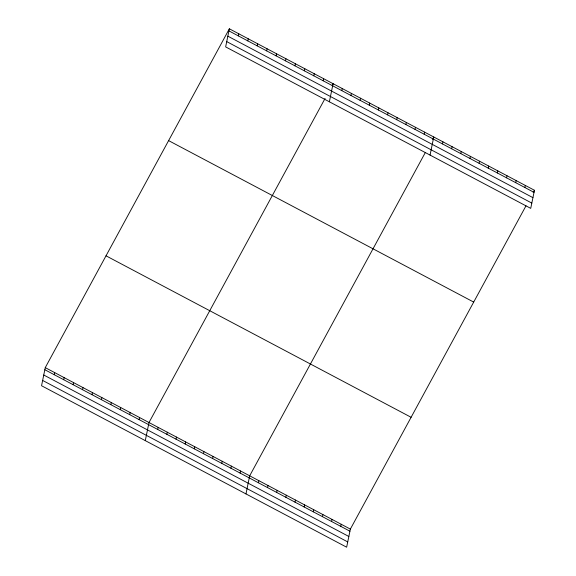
<?xml version="1.0" encoding="UTF-8"?>
<svg xmlns="http://www.w3.org/2000/svg" width="576" height="576" viewBox="0 0 576 576"><rect width="100%" height="100%" fill="white"/><g stroke="black" fill="none" stroke-linecap="round" stroke-linejoin="round"><path stroke-width="0.86" d="M229.356 28.8L225.641 46.894L530.734 208.368L534.449 190.267L229.356 28.8L45.266 367.632L41.551 385.733L346.644 547.2L350.359 529.106L526.01 205.798M54.266 374.724L54.698 372.629M63.698 379.714L64.13 377.618M73.13 384.703L73.555 382.608M82.555 389.693L82.987 387.598M91.987 394.682L92.419 392.587M101.419 399.679L101.851 397.577M110.851 404.669L111.276 402.574M120.276 409.658L120.708 407.563M129.708 414.648L130.14 412.553M139.14 419.638L139.565 417.542M145.282 440.633L148.997 422.532L325.073 98.453M238.356 35.885L238.788 33.79M157.723 429.473L158.148 427.378M166.874 434.318L167.306 432.223M247.788 40.874L248.213 38.779M176.026 439.164L176.458 437.069M257.213 45.871L257.645 43.776M185.177 444.01L185.609 441.907M266.645 50.861L267.077 48.766M194.335 448.848L194.76 446.753M276.077 55.85L276.509 53.755M203.486 453.694L203.918 451.598M285.509 60.84L285.934 58.745M212.638 458.539L213.07 456.444M294.934 65.83L295.366 63.734M221.789 463.385L222.221 461.29M304.366 70.826L304.798 68.724M230.94 468.23L231.372 466.128M313.798 75.816L314.23 73.721M240.098 473.069L240.523 470.974M323.23 80.806L323.654 78.71M245.966 493.913L249.682 475.819L425.333 152.518M329.371 101.794L333.086 83.7L332.244 85.255M258.401 482.76L258.833 480.665M341.813 90.641L342.238 88.546M267.552 487.606L267.984 485.51M350.964 95.486L351.396 93.391M276.703 492.444L277.135 490.349M360.115 100.325L360.547 98.23M285.862 497.29L286.286 495.194M369.266 105.17L369.698 103.075M295.013 502.135L295.445 500.04M378.418 110.016L378.85 107.921M304.164 506.981L304.596 504.886M387.576 114.862L388.001 112.766M313.315 511.826L313.747 509.731M396.727 119.707L397.159 117.605M322.474 516.665L322.898 514.57M405.878 124.546L406.31 122.45M331.625 521.51L332.05 519.415M415.03 129.391L415.462 127.296M340.776 526.356L341.208 524.261M424.181 134.237L424.613 132.142M430.056 155.081L433.764 136.987L432.504 139.313M442.49 143.928L442.922 141.826M451.642 148.766L452.074 146.671M460.793 153.612L461.225 151.517M469.951 158.458L470.376 156.362M479.102 163.303L479.527 161.208M488.254 168.142L488.686 166.046M497.405 172.987L497.837 170.892M506.556 177.833L506.988 175.738M515.714 182.678L516.139 180.583M524.866 187.524L525.298 185.429M533.182 192.6L534.449 190.267M228.924 30.895L534.017 192.362M227.844 36.173L532.93 197.647M226.728 41.616L531.814 203.083M168.61 140.616L473.695 302.083M106.02 255.816L411.106 417.29M45.266 367.632L350.359 529.106M44.834 369.727L349.927 531.202M43.754 375.012L348.847 536.479M42.638 380.448L347.731 541.922"/></g></svg>
